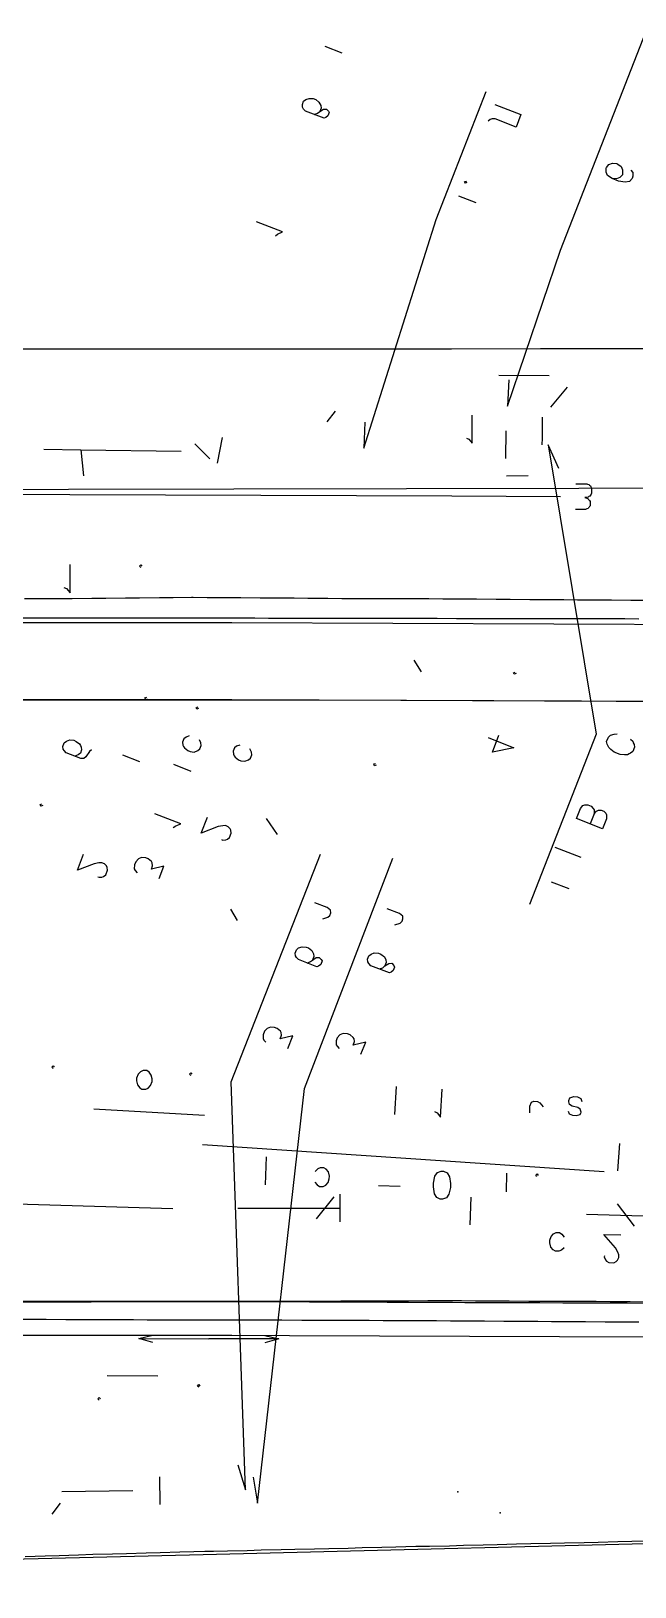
# Model space of a CAD drawing. Header units: metres. Extents: x 131 to 658, y 22 to 173.
# Drawn here: x 285 to 307.7, y 90 to 148.3 of the extents above; entities that cross this region are included whole.
import ezdxf

# ---------------------------------------------------------------- set-up
doc = ezdxf.new("R2010")
doc.units = ezdxf.units.M
for name, color, linetype in [('BOUNDARY', 7, 'Continuous'), ('CURB', 7, 'Continuous'), ('ELECTR_CABLE', 7, 'Continuous'), ('ELECTR_CABLE_COMM', 7, 'Continuous'), ('GAS', 7, 'Continuous'), ('GRASS', 7, 'Continuous'), ('OVERHEAD_POWER_LINE', 7, 'Continuous'), ('ROAD', 7, 'Continuous'), ('SEWER', 7, 'Continuous'), ('SIDEWALK_PATH', 7, 'Continuous'), ('TREE', 7, 'Continuous'), ('WATER_PIPELINE', 7, 'Continuous')]:
    doc.layers.add(name, color=color, linetype=linetype)

msp = doc.modelspace()

# ---------------------------------------------------------------- linework, layer by layer
at = {"layer": 'BOUNDARY'}
msp.add_lwpolyline([(284.144, 136.353), (285.808, 136.353), (289.148, 136.364), (290.813, 136.364), (294.142, 136.364), (295.806, 136.364), (299.135, 136.364), (300.8, 136.364), (304.14, 136.376), (305.805, 136.376), (308.901, 136.376)], dxfattribs=at)
at = {"layer": 'CURB'}
for points in [[(308.057, 126.932), (307.525, 126.932), (306.792, 126.943), (306.271, 126.943), (305.527, 126.943), (305.006, 126.954), (304.262, 126.954), (303.741, 126.954), (302.997, 126.965), (302.476, 126.965), (301.732, 126.977), (301.211, 126.977), (300.478, 126.977), (299.945, 126.988), (299.213, 126.988), (298.692, 126.988), (297.948, 126.999), (297.427, 126.999), (296.683, 126.999), (296.162, 127.01), (295.418, 127.01), (294.896, 127.021), (294.153, 127.021), (293.631, 127.021), (292.899, 127.032), (292.366, 127.032), (291.634, 127.032), (291.112, 127.043), (291.046, 127.043), (291.046, 127.043), (290.369, 127.032), (289.847, 127.032), (289.104, 127.021), (288.582, 127.021), (287.839, 127.01), (287.317, 127.01), (286.574, 126.999), (286.052, 126.999), (285.32, 126.988), (284.787, 126.988)], [(284.588, 126.277), (285.109, 126.277), (285.853, 126.277), (286.374, 126.277), (287.118, 126.277), (287.639, 126.277), (288.372, 126.277), (288.893, 126.277), (289.637, 126.277), (290.158, 126.277), (290.902, 126.277), (291.423, 126.277), (292.156, 126.277), (292.688, 126.277), (293.421, 126.277), (293.942, 126.266), (294.686, 126.266), (295.207, 126.266), (295.94, 126.266), (296.472, 126.266), (297.205, 126.266), (297.726, 126.266), (298.47, 126.266), (298.991, 126.266), (299.724, 126.266), (300.256, 126.266), (300.989, 126.255), (301.51, 126.255), (302.254, 126.255), (302.775, 126.255), (303.508, 126.255), (304.04, 126.255), (304.773, 126.255), (305.294, 126.255), (306.038, 126.255), (306.559, 126.255), (307.292, 126.255), (307.824, 126.244)], [(284.765, 100.655), (285.287, 100.655), (286.03, 100.655), (286.552, 100.655), (287.295, 100.655), (287.817, 100.666), (288.549, 100.666), (289.082, 100.666), (289.814, 100.666), (290.336, 100.666), (291.079, 100.677), (291.601, 100.677), (292.344, 100.677), (292.866, 100.677), (293.598, 100.688), (294.131, 100.688), (294.863, 100.688), (295.385, 100.688), (296.128, 100.688), (296.65, 100.699), (297.393, 100.699), (297.915, 100.699), (298.647, 100.699), (299.18, 100.699), (299.912, 100.711), (300.434, 100.711), (300.855, 100.711), (300.855, 100.711), (301.177, 100.711), (301.699, 100.699), (302.442, 100.699), (302.964, 100.699), (303.696, 100.688), (304.229, 100.688), (304.961, 100.677), (305.483, 100.677), (306.226, 100.677), (306.748, 100.666), (307.491, 100.666), (308.013, 100.655)], [(284.343, 100.011), (285.076, 100.011), (285.597, 100.011), (286.341, 100), (286.862, 100), (287.606, 100), (288.127, 100), (288.871, 100), (289.392, 99.989), (290.136, 99.989), (290.658, 99.989), (291.39, 99.989), (291.923, 99.989), (292.655, 99.978), (293.188, 99.978), (293.92, 99.978), (294.441, 99.978), (295.185, 99.967), (295.707, 99.967), (296.45, 99.967), (296.972, 99.967), (297.715, 99.967), (298.237, 99.956), (298.98, 99.956), (299.502, 99.956), (300.234, 99.956), (300.767, 99.945), (301.033, 99.945), (301.033, 99.945), (301.499, 99.945), (302.032, 99.945), (302.764, 99.934), (303.286, 99.934), (304.029, 99.934), (304.551, 99.923), (305.294, 99.923), (305.816, 99.923), (306.559, 99.912), (307.081, 99.912), (307.824, 99.912)], [(284.821, 91.123), (285.564, 91.145), (286.086, 91.156), (286.818, 91.178), (287.351, 91.201), (288.083, 91.212), (288.616, 91.234), (289.348, 91.256), (289.87, 91.267), (290.613, 91.289), (291.135, 91.3), (291.545, 91.312), (291.545, 91.312), (291.878, 91.323), (292.4, 91.334), (293.143, 91.345), (293.665, 91.367), (294.408, 91.378), (294.93, 91.389), (295.662, 91.411), (296.195, 91.423), (296.927, 91.434), (297.449, 91.456), (298.192, 91.467), (298.714, 91.478), (299.457, 91.5), (299.979, 91.511), (300.722, 91.522), (301.244, 91.545), (301.987, 91.556), (302.509, 91.567), (303.241, 91.589), (303.774, 91.6), (304.506, 91.622), (305.039, 91.633), (305.771, 91.644), (306.293, 91.656), (307.036, 91.678), (307.558, 91.689), (308.301, 91.711)]]:
    msp.add_lwpolyline(points, dxfattribs=at)
at = {"layer": 'ELECTR_CABLE'}
for points in [[(302.953, 135.199), (302.897, 134.212), (302.897, 134.212), (304.884, 140.06), (304.884, 140.06), (308.102, 148.26)], [(296.705, 147.428), (296.062, 147.683)], [(295.651, 145.142), (295.773, 145.186), (295.773, 145.186), (295.862, 145.253), (295.862, 145.253), (295.995, 145.342), (295.995, 145.342), (296.106, 145.342), (296.106, 145.342), (296.184, 145.264), (296.184, 145.264), (296.217, 145.209), (296.217, 145.209), (296.162, 145.086), (296.162, 145.086), (296.084, 145.02), (296.084, 145.02), (296.028, 144.998), (296.028, 144.998), (295.329, 145.264), (295.329, 145.264), (295.252, 145.342), (295.252, 145.342), (295.218, 145.408), (295.218, 145.408), (295.207, 145.508), (295.207, 145.508), (295.252, 145.63), (295.252, 145.63), (295.34, 145.697), (295.34, 145.697), (295.462, 145.741), (295.462, 145.741), (295.618, 145.73), (295.618, 145.73), (295.707, 145.697), (295.707, 145.697), (295.829, 145.597), (295.829, 145.597), (295.895, 145.475), (295.895, 145.475), (295.906, 145.375), (295.906, 145.375), (295.862, 145.253)], [(307.525, 143.045), (307.602, 142.967), (307.602, 142.967), (307.602, 142.823), (307.602, 142.823), (307.569, 142.734), (307.569, 142.734), (307.469, 142.623), (307.469, 142.623), (307.303, 142.601), (307.303, 142.601), (307.059, 142.645), (307.059, 142.645), (306.826, 142.734), (306.826, 142.734), (306.648, 142.856), (306.648, 142.856), (306.592, 142.978), (306.592, 142.978), (306.592, 143.122), (306.592, 143.122), (306.615, 143.156), (306.615, 143.156), (306.703, 143.267), (306.703, 143.267), (306.837, 143.311), (306.837, 143.311), (306.992, 143.3), (306.992, 143.3), (307.036, 143.278), (307.036, 143.278), (307.158, 143.189), (307.158, 143.189), (307.214, 143.067), (307.214, 143.067), (307.214, 142.923), (307.214, 142.923), (307.203, 142.878), (307.203, 142.878), (307.103, 142.778), (307.103, 142.778), (306.981, 142.723), (306.981, 142.723), (306.826, 142.734)], [(294.197, 140.592), (294.275, 140.659), (294.275, 140.659), (294.464, 140.737), (294.464, 140.737), (293.487, 141.114)], [(302.575, 135.366), (304.462, 135.355)], [(304.517, 134.178), (305.15, 134.922)], [(296.139, 133.624), (296.45, 134.023)], [(301.355, 133.013), (301.444, 132.969), (301.444, 132.969), (301.577, 132.825), (301.577, 132.825), (301.577, 133.868)], [(304.196, 133.801), (304.196, 133.546), (304.196, 133.546), (304.196, 133.013), (304.196, 133.013), (304.184, 132.758)], [(292.2, 133.035), (292.011, 132.07)], [(286.263, 127.42), (286.363, 127.376), (286.363, 127.376), (286.496, 127.221), (286.496, 127.221), (286.496, 128.275)], [(289.148, 128.164), (289.104, 128.219), (289.104, 128.219), (289.148, 128.264), (289.148, 128.264), (289.193, 128.219)], [(299.668, 124.258), (299.402, 124.691)], [(303.219, 124.191), (303.152, 124.169), (303.152, 124.169), (303.119, 124.225), (303.119, 124.225), (303.186, 124.247)], [(289.392, 123.237), (289.337, 123.215), (289.337, 123.215), (289.304, 123.281), (289.304, 123.281), (289.37, 123.304)], [(302.176, 121.794), (303.141, 121.417), (303.141, 121.417), (302.331, 121.251), (302.331, 121.251), (302.575, 121.883)], [(287.306, 121.339), (287.229, 121.273), (287.229, 121.273), (287.095, 121.073), (287.095, 121.073), (287.018, 121.018), (287.018, 121.018), (286.907, 121.007), (286.907, 121.007), (286.352, 121.228), (286.352, 121.228), (286.274, 121.306), (286.274, 121.306), (286.241, 121.362), (286.241, 121.362), (286.23, 121.461), (286.23, 121.461), (286.274, 121.595), (286.274, 121.595), (286.363, 121.661), (286.363, 121.661), (286.485, 121.706), (286.485, 121.706), (286.64, 121.695), (286.64, 121.695), (286.729, 121.65), (286.729, 121.65), (286.851, 121.561), (286.851, 121.561), (286.885, 121.495), (286.885, 121.495), (286.918, 121.439), (286.918, 121.439), (286.929, 121.339), (286.929, 121.339), (286.885, 121.206), (286.885, 121.206), (286.807, 121.151), (286.807, 121.151), (286.674, 121.095)], [(292.866, 121.517), (292.744, 121.473), (292.744, 121.473), (292.666, 121.406), (292.666, 121.406), (292.611, 121.284), (292.611, 121.284), (292.622, 121.173), (292.622, 121.173), (292.655, 121.117), (292.655, 121.117), (292.688, 121.062), (292.688, 121.062), (292.81, 120.962), (292.81, 120.962), (292.899, 120.929), (292.899, 120.929), (293.054, 120.907), (293.054, 120.907), (293.188, 120.962), (293.188, 120.962), (293.265, 121.029), (293.265, 121.029), (293.31, 121.151), (293.31, 121.151), (293.299, 121.251), (293.299, 121.251), (293.243, 121.373)], [(289.115, 120.884), (288.471, 121.14)], [(297.97, 120.762), (297.915, 120.74), (297.915, 120.74), (297.882, 120.807), (297.882, 120.807), (297.948, 120.829)], [(285.475, 119.253), (285.409, 119.231), (285.409, 119.231), (285.375, 119.287), (285.375, 119.287), (285.442, 119.309)], [(292.178, 117.977), (292.222, 117.955), (292.222, 117.955), (292.333, 117.966), (292.333, 117.966), (292.4, 117.988), (292.4, 117.988), (292.477, 118.055), (292.477, 118.055), (292.544, 118.221), (292.544, 118.221), (292.522, 118.321), (292.522, 118.321), (292.5, 118.377), (292.5, 118.377), (292.422, 118.454), (292.422, 118.454), (292.322, 118.499), (292.322, 118.499), (292.222, 118.488), (292.222, 118.488), (292.045, 118.465), (292.045, 118.465), (291.412, 118.221), (291.412, 118.221), (291.645, 118.809)], [(293.853, 118.765), (294.264, 118.166)], [(287.539, 116.579), (287.584, 116.568), (287.584, 116.568), (287.695, 116.568), (287.695, 116.568), (287.75, 116.59), (287.75, 116.59), (287.839, 116.657), (287.839, 116.657), (287.906, 116.823), (287.906, 116.823), (287.883, 116.934), (287.883, 116.934), (287.861, 116.989), (287.861, 116.989), (287.783, 117.067), (287.783, 117.067), (287.684, 117.1), (287.684, 117.1), (287.573, 117.1), (287.573, 117.1), (287.406, 117.067), (287.406, 117.067), (286.774, 116.834), (286.774, 116.834), (287.007, 117.422)], [(292.777, 114.937), (292.522, 115.369)], [(287.894, 97.903), (289.792, 97.892)], [(291.323, 97.459), (291.279, 97.504), (291.279, 97.504), (291.323, 97.559), (291.323, 97.559), (291.368, 97.504)], [(287.595, 96.971), (287.539, 97.026), (287.539, 97.026), (287.595, 97.071), (287.595, 97.071), (287.639, 97.026)]]:
    msp.add_lwpolyline(points, dxfattribs=at)
at = {"layer": 'ELECTR_CABLE_COMM'}
for points in [[(297.549, 133.612), (297.515, 132.636), (297.515, 132.636), (300.223, 141.203), (300.223, 141.203), (302.098, 145.996)], [(302.42, 145.508), (303.397, 145.131), (303.397, 145.131), (303.219, 144.665), (303.219, 144.665), (302.431, 144.976), (302.431, 144.976), (302.32, 144.976), (302.32, 144.976), (302.254, 144.953), (302.254, 144.953), (302.176, 144.887)], [(301.377, 142.59), (301.322, 142.568), (301.322, 142.568), (301.288, 142.623), (301.288, 142.623), (301.355, 142.645)], [(301.721, 141.824), (301.077, 142.079)], [(302.831, 133.291), (302.82, 132.248)], [(285.509, 132.603), (286.896, 132.58), (286.896, 132.58), (290.669, 132.525)], [(286.896, 132.58), (286.996, 131.604)], [(291.179, 132.802), (291.734, 132.236)], [(304.828, 131.87), (304.418, 132.758), (304.418, 132.758), (306.226, 121.928), (306.226, 121.928), (303.718, 115.547)], [(291.312, 122.882), (291.257, 122.86), (291.257, 122.86), (291.223, 122.915), (291.223, 122.915), (291.29, 122.948)], [(290.968, 121.861), (290.846, 121.817), (290.846, 121.817), (290.768, 121.75), (290.768, 121.75), (290.713, 121.628), (290.713, 121.628), (290.724, 121.517), (290.724, 121.517), (290.757, 121.461), (290.757, 121.461), (290.791, 121.406), (290.791, 121.406), (290.913, 121.306), (290.913, 121.306), (291.002, 121.273), (291.002, 121.273), (291.157, 121.251), (291.157, 121.251), (291.29, 121.306), (291.29, 121.306), (291.368, 121.373), (291.368, 121.373), (291.412, 121.495), (291.412, 121.495), (291.401, 121.595), (291.401, 121.595), (291.346, 121.717)], [(307.513, 121.739), (307.591, 121.661), (307.591, 121.661), (307.613, 121.595), (307.613, 121.595), (307.647, 121.539), (307.647, 121.539), (307.658, 121.439), (307.658, 121.439), (307.591, 121.273), (307.591, 121.273), (307.513, 121.206), (307.513, 121.206), (307.458, 121.184), (307.458, 121.184), (307.391, 121.151), (307.391, 121.151), (307.28, 121.151), (307.28, 121.151), (307.125, 121.162), (307.125, 121.162), (306.892, 121.251), (306.892, 121.251), (306.77, 121.351), (306.77, 121.351), (306.692, 121.428), (306.692, 121.428), (306.637, 121.55), (306.637, 121.55), (306.615, 121.65), (306.615, 121.65), (306.681, 121.817), (306.681, 121.817), (306.759, 121.883), (306.759, 121.883), (306.892, 121.928), (306.892, 121.928), (307.003, 121.939)], [(291.035, 120.529), (290.391, 120.785)], [(290.369, 118.432), (290.458, 118.488), (290.458, 118.488), (290.646, 118.565), (290.646, 118.565), (289.67, 118.943)], [(306.149, 118.943), (306.237, 119.042), (306.237, 119.042), (306.304, 119.076), (306.304, 119.076), (306.415, 119.076), (306.415, 119.076), (306.504, 119.042), (306.504, 119.042), (306.581, 118.965), (306.581, 118.965), (306.615, 118.898), (306.615, 118.898), (306.615, 118.754), (306.615, 118.754), (306.459, 118.377), (306.459, 118.377), (305.483, 118.765), (305.483, 118.765), (305.638, 119.142), (305.638, 119.142), (305.727, 119.253), (305.727, 119.253), (305.793, 119.275), (305.793, 119.275), (305.904, 119.275), (305.904, 119.275), (306.038, 119.22), (306.038, 119.22), (306.115, 119.142), (306.115, 119.142), (306.149, 119.087), (306.149, 119.087), (306.149, 118.943), (306.149, 118.943), (305.993, 118.565)], [(289.836, 116.512), (290.014, 116.978), (290.014, 116.978), (289.548, 116.867), (289.548, 116.867), (289.592, 116.989), (289.592, 116.989), (289.581, 117.1), (289.581, 117.1), (289.548, 117.156), (289.548, 117.156), (289.426, 117.256), (289.426, 117.256), (289.337, 117.289), (289.337, 117.289), (289.182, 117.3), (289.182, 117.3), (289.06, 117.256), (289.06, 117.256), (288.96, 117.145), (288.96, 117.145), (288.915, 117.023), (288.915, 117.023), (288.904, 116.879), (288.904, 116.879), (288.938, 116.812), (288.938, 116.812), (289.015, 116.734)], [(305.66, 117.3), (304.684, 117.677)], [(305.205, 116.124), (304.551, 116.379)]]:
    msp.add_lwpolyline(points, dxfattribs=at)
at = {"layer": 'GAS'}
for points in [[(133.889, 108.416), (175.806, 107.557), (185.882, 107.258), (290.347, 104.151)], [(293.831, 105.038), (293.864, 106.092)], [(295.673, 105.138), (295.762, 105.038), (295.762, 105.038), (295.851, 104.983), (295.851, 104.983), (295.984, 104.983), (295.984, 104.983), (296.084, 105.027), (296.084, 105.027), (296.173, 105.127), (296.173, 105.127), (296.217, 105.271), (296.217, 105.271), (296.228, 105.371), (296.228, 105.371), (296.184, 105.527), (296.184, 105.527), (296.095, 105.626), (296.095, 105.626), (296.006, 105.682), (296.006, 105.682), (295.873, 105.682), (295.873, 105.682), (295.784, 105.637), (295.784, 105.637), (295.684, 105.538)], [(300.378, 104.506), (300.245, 104.561), (300.245, 104.561), (300.156, 104.705), (300.156, 104.705), (300.123, 104.961), (300.123, 104.961), (300.123, 105.105), (300.123, 105.105), (300.179, 105.36), (300.179, 105.36), (300.278, 105.504), (300.278, 105.504), (300.412, 105.549), (300.412, 105.549), (300.5, 105.549), (300.5, 105.549), (300.634, 105.493), (300.634, 105.493), (300.722, 105.338), (300.722, 105.338), (300.756, 105.094), (300.756, 105.094), (300.756, 104.938), (300.756, 104.938), (300.7, 104.694), (300.7, 104.694), (300.611, 104.55), (300.611, 104.55), (300.467, 104.506), (300.467, 104.506), (300.378, 104.506)], [(298.059, 105.016), (298.869, 104.994)], [(302.864, 104.783), (302.875, 105.482)], [(303.996, 105.349), (303.963, 105.404), (303.963, 105.404), (304.007, 105.449), (304.007, 105.449), (304.051, 105.393)], [(295.74, 103.773), (296.395, 104.594)], [(296.616, 104.694), (296.616, 103.651)], [(301.521, 104.583), (301.488, 103.54)], [(307.658, 103.496), (307.025, 104.328)], [(292.788, 104.162), (296.616, 104.173)], [(305.86, 103.94), (309.688, 103.829)], [(305.017, 102.686), (304.917, 102.597), (304.917, 102.597), (304.828, 102.553), (304.828, 102.553), (304.695, 102.553), (304.695, 102.553), (304.606, 102.608), (304.606, 102.608), (304.517, 102.708), (304.517, 102.708), (304.484, 102.863), (304.484, 102.863), (304.484, 102.963), (304.484, 102.963), (304.54, 103.107), (304.54, 103.107), (304.628, 103.207), (304.628, 103.207), (304.717, 103.252), (304.717, 103.252), (304.85, 103.252), (304.85, 103.252), (304.939, 103.196), (304.939, 103.196), (305.028, 103.085)], [(306.537, 102.386), (306.526, 102.342), (306.526, 102.342), (306.57, 102.231), (306.57, 102.231), (306.615, 102.186), (306.615, 102.186), (306.703, 102.131), (306.703, 102.131), (306.881, 102.12), (306.881, 102.12), (306.97, 102.175), (306.97, 102.175), (307.025, 102.22), (307.025, 102.22), (307.07, 102.32), (307.07, 102.32), (307.07, 102.419), (307.07, 102.419), (307.036, 102.519), (307.036, 102.519), (306.948, 102.675), (306.948, 102.675), (306.515, 103.185), (306.515, 103.185), (307.147, 103.163)]]:
    msp.add_lwpolyline(points, dxfattribs=at)
at = {"layer": 'GRASS'}
for points in [[(280.227, 131.093), (292.644, 131.116), (312.041, 131.149)], [(310.676, 126.022), (292.566, 126.1), (290.99, 126.1), (277.708, 126.1)], [(244.917, 99.412), (245.072, 99.412), (245.261, 99.412), (245.472, 99.412), (245.682, 99.412), (252.862, 99.412), (271.826, 99.412), (292.566, 99.412), (294.719, 99.401), (311.597, 99.335)], [(311.597, 91.678), (291.49, 91.178), (270.839, 90.679), (249.222, 90.146), (242.453, 89.98)]]:
    msp.add_lwpolyline(points, dxfattribs=at)
at = {"layer": 'OVERHEAD_POWER_LINE'}
for points in [[(289.603, 99.135), (289.082, 99.279), (289.082, 99.279), (289.603, 99.412)], [(289.082, 99.279), (291.701, 99.268)], [(294.319, 99.268), (291.701, 99.268)], [(293.798, 99.401), (294.319, 99.268), (294.319, 99.268), (293.798, 99.124)]]:
    msp.add_lwpolyline(points, dxfattribs=at)
at = {"layer": 'ROAD'}
for points in [[(236.317, 123.215), (254.704, 123.215), (273.613, 123.215), (292.566, 123.215), (298.902, 123.193), (309.655, 123.148), (329.33, 123.071), (330.806, 123.059), (332.992, 123.048), (341.791, 123.037), (342.546, 123.037), (350.724, 123.048), (352.1, 123.059), (359.668, 123.104), (361.655, 123.115), (368.601, 123.181), (371.198, 123.215), (380.752, 123.348), (384.836, 123.426), (386.633, 123.459), (390.306, 123.525), (390.384, 123.525), (395.589, 123.648), (399.85, 123.736)], [(320.497, 100.555), (300.833, 100.633), (292.566, 100.666), (290.069, 100.666), (283.722, 100.666), (264.769, 100.666), (245.86, 100.666), (227.473, 100.666)]]:
    msp.add_lwpolyline(points, dxfattribs=at)
at = {"layer": 'SEWER'}
for points in [[(285.864, 109.399), (285.819, 109.444), (285.819, 109.444), (285.864, 109.499), (285.864, 109.499), (285.908, 109.444)], [(289.193, 108.623), (289.337, 108.623), (289.337, 108.623), (289.426, 108.667), (289.426, 108.667), (289.515, 108.767), (289.515, 108.767), (289.57, 108.911), (289.57, 108.911), (289.581, 109.011), (289.581, 109.011), (289.537, 109.155), (289.537, 109.155), (289.459, 109.266), (289.459, 109.266), (289.37, 109.322), (289.37, 109.322), (289.237, 109.322), (289.237, 109.322), (289.137, 109.277), (289.137, 109.277), (289.048, 109.188), (289.048, 109.188), (288.993, 109.033), (288.993, 109.033), (288.993, 108.933), (288.993, 108.933), (289.026, 108.789), (289.026, 108.789), (289.115, 108.678), (289.115, 108.678), (289.193, 108.623)], [(291.024, 109.133), (290.979, 109.188), (290.979, 109.188), (291.024, 109.233), (291.024, 109.233), (291.068, 109.188)], [(298.68, 107.679), (298.736, 108.722)], [(300.167, 107.79), (300.256, 107.735), (300.256, 107.735), (300.389, 107.579), (300.389, 107.579), (300.445, 108.623)], [(287.395, 107.89), (291.534, 107.657)], [(303.73, 107.735), (303.741, 107.99), (303.741, 107.99), (303.796, 108.134), (303.796, 108.134), (303.885, 108.179), (303.885, 108.179), (304.018, 108.168), (304.018, 108.168), (304.107, 108.112), (304.107, 108.112), (304.229, 107.957)], [(305.172, 107.801), (305.205, 107.701), (305.205, 107.701), (305.339, 107.646), (305.339, 107.646), (305.472, 107.635), (305.472, 107.635), (305.616, 107.679), (305.616, 107.679), (305.66, 107.768), (305.66, 107.768), (305.627, 107.879), (305.627, 107.879), (305.538, 107.935), (305.538, 107.935), (305.316, 107.99), (305.316, 107.99), (305.228, 108.045), (305.228, 108.045), (305.194, 108.156), (305.194, 108.156), (305.194, 108.201), (305.194, 108.201), (305.239, 108.301), (305.239, 108.301), (305.383, 108.345), (305.383, 108.345), (305.516, 108.334), (305.516, 108.334), (305.649, 108.279), (305.649, 108.279), (305.683, 108.168)], [(291.468, 106.547), (306.526, 105.538)], [(307.036, 105.56), (307.103, 106.592)]]:
    msp.add_lwpolyline(points, dxfattribs=at)
at = {"layer": 'SIDEWALK_PATH'}
for points in [[(233.565, 136.276), (251.708, 136.309), (265.157, 136.331), (271.738, 136.342), (273.646, 136.342), (290.225, 136.364), (292.866, 136.364), (308.901, 136.376)], [(399.483, 123.736), (389.996, 123.514), (383.848, 123.403), (382.317, 123.381), (380.497, 123.348), (372.596, 123.237), (370.998, 123.215), (362.875, 123.126), (361.499, 123.115), (353.154, 123.059), (351.989, 123.059), (343.434, 123.037), (342.49, 123.037), (333.713, 123.048), (332.992, 123.048), (331.882, 123.059), (292.566, 123.215), (291.434, 123.215), (235.651, 123.215)], [(227.761, 100.666), (246.182, 100.666), (264.769, 100.666), (265.002, 100.666), (265.312, 100.666), (282.768, 100.644), (283.123, 100.644), (283.212, 100.644), (290.069, 100.666), (292.566, 100.666), (301.299, 100.633), (319.698, 100.566)]]:
    msp.add_lwpolyline(points, dxfattribs=at)
at = {"layer": 'TREE'}
for p in [(301.031, 93.54), (302.618, 92.754)]:
    msp.add_point(p, dxfattribs=at)
at = {"layer": 'WATER_PIPELINE'}
for points in [[(302.864, 131.604), (303.674, 131.615)], [(305.461, 131.304), (305.838, 131.304), (305.838, 131.304), (305.871, 131.304), (305.871, 131.304), (305.893, 131.293), (305.893, 131.293), (305.949, 131.271), (305.949, 131.271), (305.971, 131.249), (305.971, 131.249), (306.004, 131.227), (306.004, 131.227), (306.027, 131.193), (306.027, 131.193), (306.038, 131.16), (306.038, 131.16), (306.049, 131.149), (306.049, 131.149), (306.049, 130.949), (306.049, 130.949), (306.038, 130.916), (306.038, 130.916), (306.015, 130.872), (306.015, 130.872), (305.982, 130.838), (305.982, 130.838), (305.949, 130.827), (305.949, 130.827), (305.916, 130.805), (305.916, 130.805), (305.871, 130.794), (305.871, 130.794), (305.838, 130.783), (305.838, 130.783), (305.793, 130.783), (305.793, 130.783), (305.838, 130.772), (305.838, 130.772), (305.871, 130.761), (305.871, 130.761), (305.916, 130.738), (305.916, 130.738), (305.938, 130.716), (305.938, 130.716), (305.96, 130.694), (305.96, 130.694), (305.971, 130.672), (305.971, 130.672), (305.993, 130.639), (305.993, 130.639), (305.993, 130.616), (305.993, 130.616), (305.993, 130.494), (305.993, 130.494), (305.993, 130.483), (305.993, 130.483), (305.971, 130.45), (305.971, 130.45), (305.96, 130.428), (305.96, 130.428), (305.938, 130.405), (305.938, 130.405), (305.927, 130.383), (305.927, 130.383), (305.871, 130.361), (305.871, 130.361), (305.816, 130.339), (305.816, 130.339), (305.793, 130.339), (305.793, 130.339), (305.449, 130.339)], [(282.901, 130.916), (300.811, 130.849)], [(300.811, 130.849), (304.884, 130.827)], [(292.788, 94.552), (293.077, 93.62), (293.077, 93.62), (292.544, 108.9), (292.544, 108.9), (295.884, 117.422)], [(293.365, 94.086), (293.52, 93.12), (293.52, 93.12), (295.285, 108.656), (295.285, 108.656), (298.603, 117.278)], [(295.973, 115.003), (296.162, 115.07), (296.162, 115.07), (296.239, 115.136), (296.239, 115.136), (296.272, 115.225), (296.272, 115.225), (296.261, 115.325), (296.261, 115.325), (296.139, 115.425), (296.139, 115.425), (295.673, 115.602)], [(298.68, 114.781), (298.869, 114.848), (298.869, 114.848), (298.947, 114.914), (298.947, 114.914), (298.98, 115.003), (298.98, 115.003), (298.969, 115.103), (298.969, 115.103), (298.847, 115.203), (298.847, 115.203), (298.381, 115.38)], [(295.385, 113.35), (295.507, 113.405), (295.507, 113.405), (295.584, 113.461), (295.584, 113.461), (295.729, 113.561), (295.729, 113.561), (295.84, 113.561), (295.84, 113.561), (295.917, 113.483), (295.917, 113.483), (295.951, 113.427), (295.951, 113.427), (295.895, 113.294), (295.895, 113.294), (295.818, 113.228), (295.818, 113.228), (295.751, 113.205), (295.751, 113.205), (295.063, 113.483), (295.063, 113.483), (294.985, 113.561), (294.985, 113.561), (294.952, 113.616), (294.952, 113.616), (294.941, 113.716), (294.941, 113.716), (294.985, 113.849), (294.985, 113.849), (295.063, 113.916), (295.063, 113.916), (295.196, 113.96), (295.196, 113.96), (295.351, 113.949), (295.351, 113.949), (295.44, 113.916), (295.44, 113.916), (295.562, 113.816), (295.562, 113.816), (295.629, 113.694), (295.629, 113.694), (295.64, 113.594), (295.64, 113.594), (295.584, 113.461)], [(298.103, 113.128), (298.226, 113.172), (298.226, 113.172), (298.303, 113.239), (298.303, 113.239), (298.447, 113.328), (298.447, 113.328), (298.558, 113.339), (298.558, 113.339), (298.636, 113.261), (298.636, 113.261), (298.658, 113.194), (298.658, 113.194), (298.614, 113.072), (298.614, 113.072), (298.536, 113.006), (298.536, 113.006), (298.47, 112.984), (298.47, 112.984), (297.771, 113.25), (297.771, 113.25), (297.693, 113.328), (297.693, 113.328), (297.66, 113.394), (297.66, 113.394), (297.648, 113.494), (297.648, 113.494), (297.704, 113.616), (297.704, 113.616), (297.782, 113.683), (297.782, 113.683), (297.904, 113.727), (297.904, 113.727), (298.059, 113.716), (298.059, 113.716), (298.148, 113.683), (298.148, 113.683), (298.281, 113.583), (298.281, 113.583), (298.336, 113.472), (298.336, 113.472), (298.348, 113.372), (298.348, 113.372), (298.303, 113.239)], [(294.663, 110.154), (294.852, 110.62), (294.852, 110.62), (294.375, 110.509), (294.375, 110.509), (294.43, 110.642), (294.43, 110.642), (294.408, 110.742), (294.408, 110.742), (294.386, 110.797), (294.386, 110.797), (294.264, 110.897), (294.264, 110.897), (294.164, 110.931), (294.164, 110.931), (294.009, 110.942), (294.009, 110.942), (293.887, 110.897), (293.887, 110.897), (293.787, 110.797), (293.787, 110.797), (293.742, 110.664), (293.742, 110.664), (293.742, 110.52), (293.742, 110.52), (293.765, 110.465), (293.765, 110.465), (293.842, 110.387)], [(297.404, 109.932), (297.582, 110.387), (297.582, 110.387), (297.116, 110.276), (297.116, 110.276), (297.16, 110.409), (297.16, 110.409), (297.149, 110.509), (297.149, 110.509), (297.116, 110.564), (297.116, 110.564), (296.994, 110.664), (296.994, 110.664), (296.894, 110.698), (296.894, 110.698), (296.739, 110.709), (296.739, 110.709), (296.616, 110.664), (296.616, 110.664), (296.517, 110.553), (296.517, 110.553), (296.472, 110.431), (296.472, 110.431), (296.472, 110.287), (296.472, 110.287), (296.506, 110.232), (296.506, 110.232), (296.583, 110.154)], [(289.847, 94.108), (289.859, 93.065)], [(288.849, 93.575), (286.186, 93.542)], [(285.83, 92.71), (286.141, 93.12)]]:
    msp.add_lwpolyline(points, dxfattribs=at)

doc.saveas('drawing.dxf')
